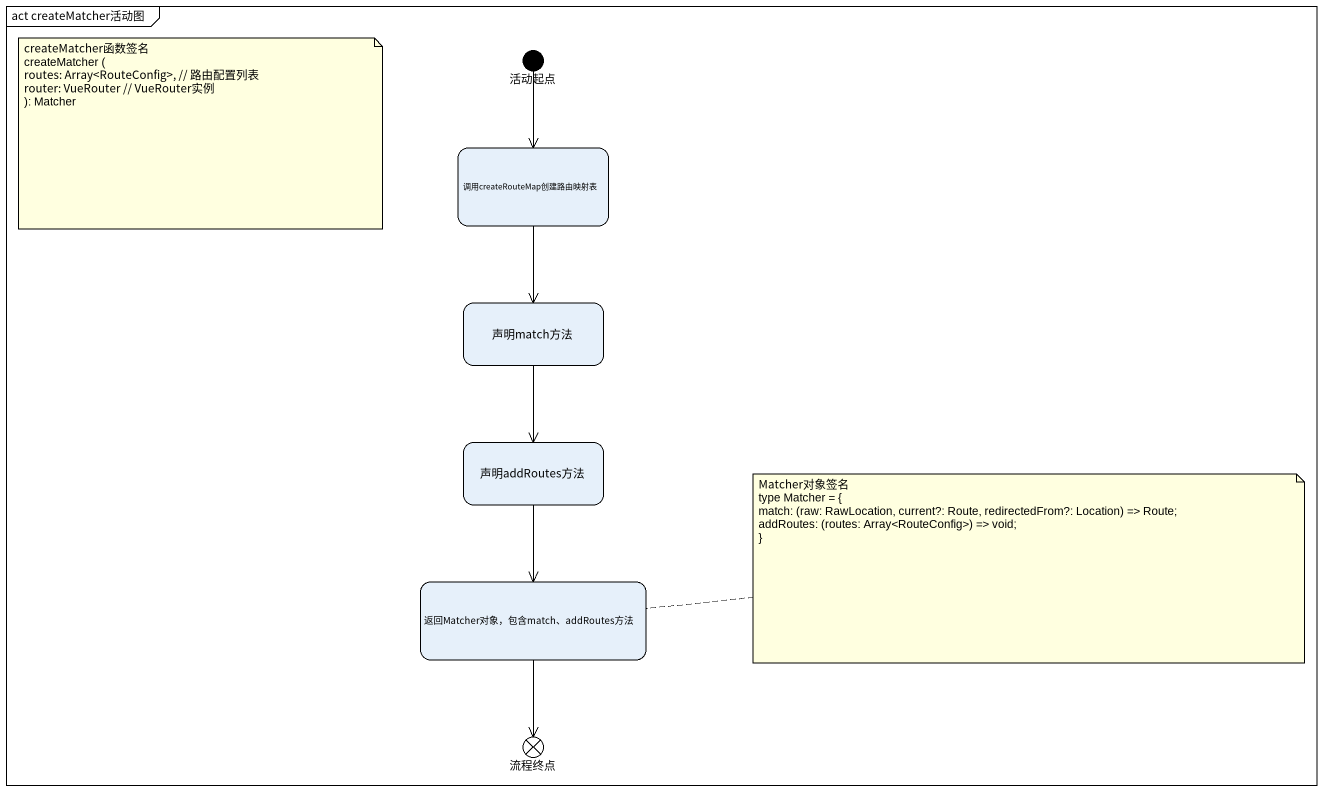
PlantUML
@startuml
mainframe act createMatcher活动图
hide empty description
state 活动起点 <<start>>
state 调用createRouteMap创建路由映射表
state 声明match方法
state 声明addRoutes方法
state "返回Matcher对象，包含match、addRoutes方法" as 返回Matcher对象_包含match
state 流程终点 <<end>>
活动起点 --> 调用createRouteMap创建路由映射表
调用createRouteMap创建路由映射表 --> 声明match方法
声明match方法 --> 声明addRoutes方法
声明addRoutes方法 --> 返回Matcher对象_包含match
返回Matcher对象_包含match --> 流程终点
note as N1
  createMatcher函数签名
  createMatcher (
  routes: Array<RouteConfig>, // 路由配置列表
  router: VueRouter // VueRouter实例
  ): Matcher
end note
note right of 返回Matcher对象_包含match
  Matcher对象签名
  type Matcher = {
  match: (raw: RawLocation, current?: Route, redirectedFrom?: Location) => Route;
  addRoutes: (routes: Array<RouteConfig>) => void;
  ~}
end note
@enduml
